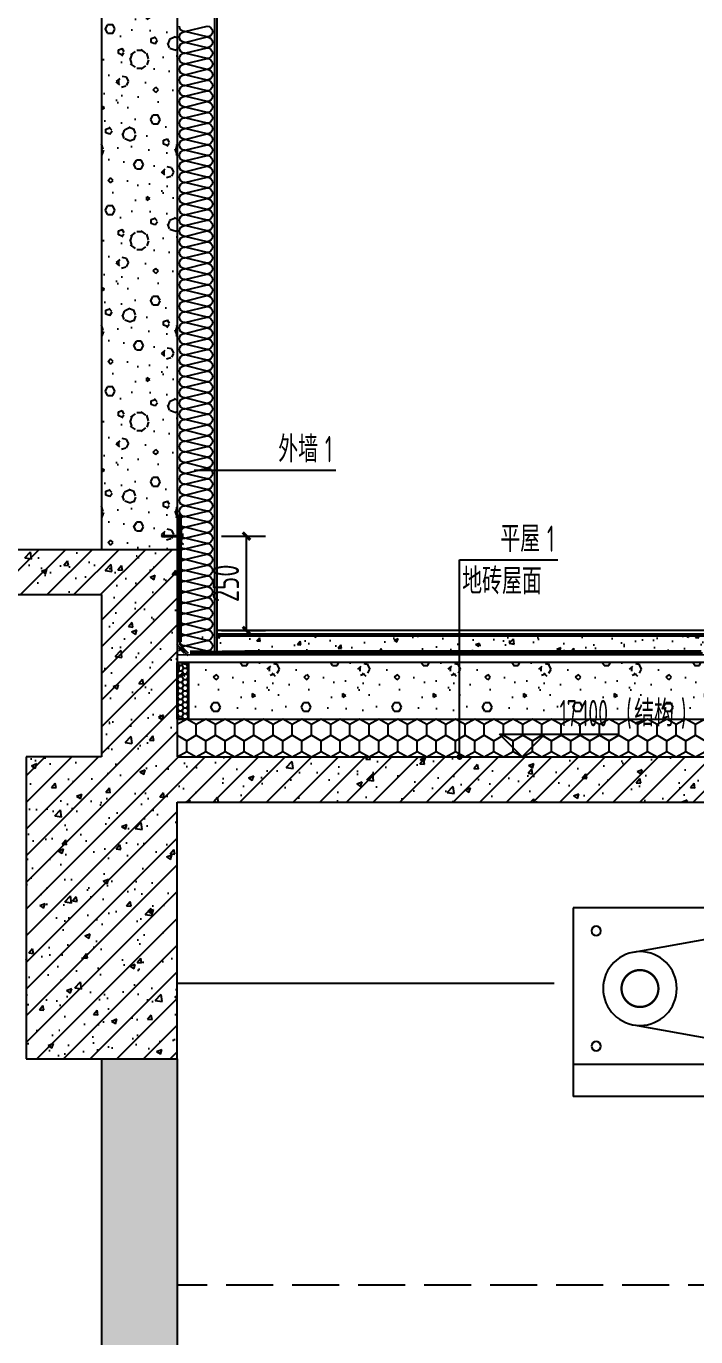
# Model space of a CAD drawing. Extents: x 198753 to 882193, y -399300 to 132460.
# Drawn here: x 436435 to 438210, y 15563 to 19036 of the extents above; entities that cross this region are included whole.
import ezdxf

# ---------------------------------------------------------------- set-up
doc = ezdxf.new("R2010")
doc.units = 0
doc.header["$LTSCALE"] = 1000
doc.header["$MEASUREMENT"] = 0
doc.linetypes.add('109-34 轴网$0$L1$0$$AUDIT_BAD_LTYPE1', pattern=[0])
doc.linetypes.add('DASH', pattern=[0.35, 0.25, -0.1])
for name, color, linetype in [('01-标注_尺寸', 124, 'Continuous'), ('01-标注_标高', 200, 'Continuous'), ('01-标注_符号', 200, 'Continuous'), ('02-TEXT_标注', 130, 'Continuous'), ('05-填充_天正', 26, 'Continuous'), ('A-O_屋面', 201, 'Continuous'), ('A-O_防水层', 222, 'Continuous'), ('A-STR-面层', 191, 'Continuous'), ('A-SUR_保温', 222, 'Continuous'), ('A-SUR_看线', 231, 'Continuous'), ('A-TECH_结构', 21, 'Continuous'), ('A_STR-砌块墙', 121, 'Continuous'), ('A_STR-砼墙', 51, 'Continuous'), ('A_STR-砼柱', 51, 'Continuous'), ('构造物', 145, 'Continuous')]:
    doc.layers.add(name, color=color, linetype=linetype)
doc.styles.add('_TCH_DIM', font='ROS1', dxfattribs={"width": 0.8, "bigfont": 'JD'})
doc.styles.add('_TCH_DIM_T3', font='ROS1', dxfattribs={"width": 0.8, "bigfont": 'JD'})
doc.dimstyles.new('_TCH_ARCH&&20', dxfattribs={"dimtxt": 70, "dimasz": 20, "dimexe": 50, "dimexo": 60, "dimgap": 20, "dimtad": 1, "dimdec": 0, "dimzin": 0, "dimdsep": 46, "dimtxsty": '_TCH_DIM_T3', "dimblk": 'ARCHTICK', "dimcen": 0.09, "dimclrt": 4, "dimazin": 2, "dimtfac": 1, "dimtdec": 0, "dimtix": 1, "dimtmove": 2, "dimatfit": 3, "dimfxl": 0, "dimtolj": 1, "dimtzin": 0, "dimarcsym": 0})
pattern_1 = [(45, (0, 0), (-35.355339, 35.355339), []), (50, (0, 0), (143.452037, -12.550427), [15, -165]), (355, (0, 0), (-27.750267, 150.438427), [12, -132]), (100.4514, (11.95, -1.05), (115.701876, 137.88791), [12.74804, -140.22842]), (46.1842, (0, 40), (213.44821, -33.1038), [22.5, -247.5]), (96.6356, (17.79, 37.24), (186.93254, 194.82357), [19.12206, -210.3426]), (351.1842, (0, 40), (186.93239, 194.82372), [18, -198]), (21, (20, 30), (119.38141, -80.523778), [15, -165]), (326, (20, 30), (48.663066, 145.03001), [12, -132]), (71.4514, (29.95, 23.29), (168.044526, 64.5061), [12.74804, -140.22842]), (37.5, (0, 0), (2.431971, 66.578771), [0, -130.4, 0, -134, 0, -132.5]), (7.5, (0, 0), (52.613907, 78.882342), [0, -76.4, 0, -127.4, 0, -50.5]), (327.5, (-44.6, 0), (106.764487, -4.5109743), [0, -50, 0, -156, 0, -207]), (317.5, (-64.6, 0), (116.637234, 20.020996), [0, -65, 0, -103.6, 0, -147])]
pattern_2 = [(0, (70.8, -73.2), (120, 240), [0, -240]), (0, (-69.6, -105.6), (120, 240), [0, -240]), (0, (8.4, -108), (120, 240), [0, -240]), (0, (93.6, -37.2), (120, 240), [0, -240]), (0, (-6, -120), (120, 240), [0, -240]), (0, (117.6, 114), (120, 240), [0, -240]), (0, (44.4, 94.8), (120, 240), [0, -240]), (0, (82.8, 64.8), (120, 240), [0, -240]), (0, (-112.8, 60), (120, 240), [0, -240]), (0, (4.8, 49.2), (120, 240), [0, -240]), (0, (-40.8, -12), (120, 240), [0, -240]), (0, (-38.4, -102), (120, 240), [0, -240]), (0, (51.6, -111.6), (120, 240), [0, -240]), (0, (117.6, -6), (120, 240), [0, -240]), (0, (-106.8, -43.2), (120, 240), [0, -240]), (0, (-86.4, -2.4), (120, 240), [0, -240]), (0, (7.2, -19.2), (120, 240), [0, -240]), (0, (-26.4, -54), (120, 240), [0, -240]), (0, (-45.6, 25.2), (120, 240), [0, -240]), (0, (-15.6, 115.2), (120, 240), [0, -240]), (0, (-97.2, -93.6), (120, 240), [0, -240]), (0, (34.8, 66), (120, 240), [0, -240]), (0, (-76.8, 69.6), (120, 240), [0, -240]), (0, (-96, 100.8), (120, 240), [0, -240]), (130.601294, (102.857, 38.857), (-599.99999337, 720.00000315), [10.53662, -4414.8444]), (18.434949, (85.714, 43.43), (599.9999978, 239.9999982), [10.8421, -1507.05116]), (90, (85.71, 33.14), (120, 240), [10.28571, -469.71426]), (161.565051, (96, 29.714), (-600.000003, 239.999982), [10.8421, -1507.05116]), (53.130102, (96, 29.714), (120, 240), [11.42857, -1188.5714]), (135, (105.14, -92.57), (-120.000015, 239.999984), [9.69746, -669.12504]), (45, (91.43, -92.57), (120, 239.999999), [9.69746, -669.12504]), (135, (98.286, -99.43), (-120.000015, 239.999984), [9.69746, -669.12504]), (45, (98.286, -99.43), (120, 239.999999), [9.69746, -669.12504]), (116.56505, (-10.29, 68.57), (-2e-05, 479.99999), [12.77753, -255.5506]), (180, (-16, 80), (-120, 240), [13.71429, -226.2857]), (63.43495, (-35.43, 68.57), (1e-06, 480), [12.77753, -255.5506]), (116.56505, (-29.71, 57.14), (-2e-05, 479.99999), [12.77753, -255.5506]), (0, (-29.71, 57.14), (120, 240), [13.71429, -226.2857]), (63.43495, (-16, 57.14), (1e-06, 480), [12.77753, -255.5506]), (107.102728, (80, -12.571), (-359.99998624, 1200.00000194), [15.54454, -6513.161]), (143.972626, (75.429, 2.286), (-2279.9999711, 1679.9999981), [15.54454, -3248.808]), (180, (62.86, 11.43), (-120, 240), [14.85714, -225.14284]), (36.0273733, (35.429, 2.286), (2279.99998315, 1679.9999819), [15.54454, -3248.808]), (71.565051, (30.857, -11.43), (360.000002, 1199.999998), [14.45613, -1503.43712]), (107.102728, (35.429, -26.286), (-359.99998624, 1200.00000194), [15.54454, -6513.161]), (143.972626, (48, -35.429), (-2279.9999711, 1679.9999981), [15.54454, -3248.808]), (0, (48, -35.43), (120, 240), [14.85714, -225.14284]), (36.0273733, (62.857, -35.429), (2279.99998315, 1679.9999819), [15.54454, -3248.808]), (71.565051, (75.43, -26.286), (360.000002, 1199.999998), [14.45613, -1503.43712]), (150.255118, (82.286, 99.43), (-360.0000009, 239.999997), [9.21401, -1925.72784]), (90, (74.29, 94.86), (120, 240), [9.14286, -470.8571]), (29.744881, (74.286, 94.857), (360.0000002, 239.9999989), [9.21401, -1925.72784]), (116.56505, (26.29, -70.86), (-2e-05, 479.99999), [12.77753, -255.5506]), (168.690067, (20.571, -59.429), (-1080.0000008, 239.999994), [11.6549, -2435.8742]), (41.185925, (0, -65.143), (2999.99998182, 2639.99997692), [12.14874, -5090.3208]), (90, (0, -76.57), (120, 240), [11.42857, -468.5714]), (138.814074, (9.143, -84.571), (-2999.99994668, 2640.0000168), [12.14874, -5090.3208]), (16.6992442, (9.143, -84.571), (3959.9999702, 1199.99998743), [11.93178, -4999.415]), (60.945396, (20.571, -81.143), (119.99999968, 239.99999788), [11.76643, -4930.1358]), (109.983106, (-74.286, 29.714), (-600.00000226, 1679.99999555), [13.3768, -5604.879]), (155.556045, (-78.857, 42.286), (-1560.00000595, 719.99998504), [13.8092, -5786.0526]), (24.4439547, (-104, 42.286), (1560.00000078, 719.99999654), [13.8092, -5786.0526]), (70.0168934, (-108.571, 29.714), (600.0000018, 1679.99999583), [13.3768, -5604.879]), (109.983106, (-104, 17.143), (-600.00000226, 1679.99999555), [13.3768, -5604.879]), (160.016893, (-91.429, 12.571), (-600.0000004, 239.9999891), [13.3768, -2795.751]), (19.9831065, (-91.429, 12.571), (599.9999967, 239.9999996), [13.3768, -2795.751]), (70.0168934, (-78.857, 17.143), (600.0000018, 1679.99999583), [13.3768, -5604.879]), (122.005383, (14.857, 8), (-120.0000161, 239.9999877), [10.78169, -2253.3736]), (18.434949, (-1.143, 13.714), (599.9999978, 239.9999982), [10.8421, -1507.05116]), (90, (-1.14, 3.43), (120, 240), [10.28571, -469.71426]), (161.565051, (9.143, 0), (-600.000003, 239.999982), [10.8421, -1507.05116]), (54.4623222, (9.143, 0), (839.9999988, 1199.9999982), [9.83123, -4119.2846]), (116.56505, (-54.86, -50.29), (-2e-05, 479.99999), [12.77753, -255.5506]), (180, (-60.57, -38.86), (-120, 240), [12.57143, -227.42856]), (59.0362434, (-80, -50.286), (120.0000004, 239.9999988), [13.32789, -2785.5288]), (120.963756, (-73.143, -61.714), (-120.0000164, 239.999989), [13.32789, -2785.5288]), (0, (-73.14, -61.71), (120, 240), [12.57143, -227.42856]), (63.43495, (-60.57, -61.71), (1e-06, 480), [12.77753, -255.5506])]

# ---------------------------------------------------------------- blocks, each defined once
blk = doc.blocks.new('双轨双帘防火卷帘门')
for p, q in [((-100, 0), (800, 0)), ((-100, -339.1), (-100, 0)), ((800, 0), (800, -409.1)), ((669.3, -96.3), (398.2, -47.1)), ((375, -95), (75, -95)), ((-1.5, -151.6), (-67.1, -354.7)), ((298.5, -151.6), (232.9, -354.7)), ((375, -255), (75, -255)), ((669.3, -253.7), (398.2, -302.9)), ((800, -339.1), (-100, -339.1)), ((-100, -339.1), (-100, -489.1)), ((200, -339.1), (200, -489.1)), ((-40, -409.1), (-40, -489.1)), ((260, -409.1), (260, -489.1)), ((310, -409.1), (800, -409.1)), ((-85, -489.1), (-85, -474.1)), ((-55, -474.1), (-55, -489.1)), ((215, -489.1), (215, -474.1)), ((245, -474.1), (245, -489.1)), ((-100, -489.1), (-85, -489.1)), ((-55, -489.1), (-40, -489.1)), ((200, -489.1), (215, -489.1)), ((245, -489.1), (260, -489.1))]:
    blk.add_line(p, q)
at = {"const_width": 5}
for points in [[(75, -95, -1), (75, -255, -1), (75, -95, -1)], [(375, -95, -1), (375, -255, -1), (375, -95, -1)], [(655, -135, -1), (655, -215, -1), (655, -135, 687123916425.603516)]]:
    blk.add_lwpolyline(points, format="xyb", dxfattribs=at)
for points in [[(-60, -339.1, 0.285714), (-60, -409.1), (10, -409.1), (10, -339.1)], [(240, -339.1, 0.285714), (240, -409.1), (310, -409.1), (310, -339.1)]]:
    blk.add_lwpolyline(points, format="xyb", close=True, dxfattribs=at)
for centre, radius in [((-50, -50), 10), ((75, -175), 130), ((75, -175), 120), ((375, -175), 130), ((375, -175), 120), ((750, -50), 10), ((655, -175), 80), ((-45, -300), 10), ((750, -300), 10)]:
    blk.add_circle(centre, radius)
blk.add_arc((296.2, -374.1), 66.3, 162.9588, 180)
blk = doc.blocks.new('A$C1C2A6847')
for p, q in [((52, 23.1), (55, 28.3)), ((52, 19.1), (55, 14)), ((55, 28.3), (55, 14))]:
    blk.add_line(p, q)
for points in [[(56, 42.1), (51, 37.1), (51, 5.1), (56, 0.1)], [(56.7, 41.4), (52, 36.7), (52, 26.6)], [(0, 21.1), (2, 23.1), (52, 23.1), (52, 19.1), (2, 19.1), (0, 21.1)], [(52, 25.6), (52, 16.6)], [(52, 15.6), (52, 5.6), (56.7, 0.9)]]:
    blk.add_lwpolyline(points)
for centre, start, end in [((56.4, 41.8), 315, 135), ((52, 26.1), 270, 90), ((52, 16.1), 270, 90), ((56.4, 0.5), 225, 45)]:
    blk.add_arc(centre, 0.5, start, end)
blk = doc.blocks.new('$LinePat$聚苯板')
at = {"color": 0}
for p, q in [((14.8, -8.6), (0, 0)), ((29.7, 0), (14.8, -8.6)), ((14.8, -8.6), (14.8, -25.7)), ((14.8, -25.7), (0, -34.3)), ((0, -34.3), (0, -51.4)), ((29.7, -34.3), (14.8, -25.7)), ((0, -51.4), (14.8, -60)), ((14.8, -60), (29.7, -51.4))]:
    blk.add_line(p, q, dxfattribs=at)
blk = doc.blocks.new('*U237')
at = {"layer": 'A-SUR_保温', "color": 26}
blk.add_lwpolyline([(0, 0), (30, 0), (30, 150.3), (0, 150.3), (0, 0)], dxfattribs=at)
at = {"layer": 'A-SUR_保温', "color": 26, "xscale": -0.5060437014247401, "yscale": 0.5, "zscale": 0.5, "rotation": 270.0000009086517}
for p in [(30, 135.2), (30, 120.2), (30, 105.2), (30, 90.2), (30, 75.1), (30, 60.1), (30, 45.1), (30, 30.1), (30, 15), (30, 0)]:
    blk.add_blockref('$LinePat$聚苯板', p, dxfattribs=at)
blk = doc.blocks.new('$LinePat$防水层2')
at = {"color": 0}
blk.add_line((0, 0), (600, 0), dxfattribs=at)
blk.add_solid([(150, 0), (450, 0), (150, -100), (450, -100)], dxfattribs=at)
blk = doc.blocks.new('$LinePat$岩棉板')
at = {"color": 0}
for p, q in [((0, -17), (12, -67)), ((12, -67), (24, -17))]:
    blk.add_line(p, q, dxfattribs=at)
for centre, start, end in [((12, -17), 0, 180), ((0, -67), 270, 0), ((24, -67), 180, 270)]:
    blk.add_arc(centre, 12, start, end, dxfattribs=at)
at = {"layer": 'Defpoints'}
blk.add_point((0, 0.1), dxfattribs=at)
at = {"layer": 'Defpoints', "color": 0}
blk.add_point((24, -84), dxfattribs=at)
blk = doc.blocks.new('_ArchTick')
at = {"color": 0, "linetype": 'ByBlock', "const_width": 0.4}
blk.add_lwpolyline([(-0.5, -0.5), (0.5, 0.5)], dxfattribs=at)
blk = doc.blocks.new('*D1458')
at = {"layer": '01-标注_尺寸', "color": 0, "lineweight": -2, "transparency": 16777216}
for p, q in [((436952.4, 17685), (437069.3, 17685)), ((437019.3, 17435), (437019.3, 17685)), ((436952.4, 17435), (437069.3, 17435))]:
    blk.add_line(p, q, dxfattribs=at)
at = {"layer": 'Defpoints', "color": 0, "transparency": 16777216}
for p in [(436892.4, 17685), (437019.3, 17685), (436892.4, 17435)]:
    blk.add_point(p, dxfattribs=at)
at = {"layer": '01-标注_尺寸', "color": 0, "lineweight": -2, "transparency": 16777216, "xscale": 20, "yscale": 20, "zscale": 20}
for p, rotation in [((437019.3, 17685), 90), ((437019.3, 17435), 270)]:
    blk.add_blockref('_ArchTick', p, dxfattribs=dict(at, rotation=rotation))
at = {"layer": '01-标注_尺寸', "color": 4, "transparency": 16777216, "insert": (436964.3, 17560), "char_height": 70, "attachment_point": 5, "rotation": 90, "style": '_TCH_DIM_T3'}
blk.add_mtext('\\A1;250', dxfattribs=at)

msp = doc.modelspace()

# ---------------------------------------------------------------- hatches: boundary and pattern name
at = {"layer": '05-填充_天正', "linetype": '109-34 轴网$0$L1$0$$AUDIT_BAD_LTYPE1'}
h = msp.add_hatch(dxfattribs=at)
h.set_pattern_fill('加气混凝土', color=256, scale=20, style=0)
h.set_pattern_definition(pattern_2)
h.paths.add_polyline_path([(436835, 19650), (436635, 19650), (436635, 17650), (436835, 17650)])
at = {"layer": '05-填充_天正'}
h = msp.add_hatch(dxfattribs=at)
h.set_pattern_fill('钢筋混凝土', color=256, scale=20, style=0)
h.set_pattern_definition(pattern_1)
h.paths.add_polyline_path([(434075.5, 17650), (434075.5, 17530), (436635, 17530), (436835, 17650)])
h = msp.add_hatch(dxfattribs=at)
h.set_pattern_fill('钢筋混凝土', color=256, scale=20, style=0)
h.set_pattern_definition(pattern_1)
h.paths.add_polyline_path([(436635, 17100), (436835, 17100), (436835, 17650), (436635, 17530)])
h = msp.add_hatch(dxfattribs=at)
h.set_pattern_fill('钢筋混凝土', color=256, scale=20, style=0)
h.set_pattern_definition(pattern_1)
h.paths.add_polyline_path([(436435, 16300), (436835, 16300), (436835, 17100), (436435, 17100)])
h = msp.add_hatch(dxfattribs=at)
h.set_pattern_fill('钢筋混凝土', color=256, scale=20, style=0)
h.set_pattern_definition(pattern_1)
h.paths.add_polyline_path([(438435, 16980), (438435, 17100), (436835, 17100), (436835, 16980)])
at = {"layer": '05-填充_天正', "linetype": '109-34 轴网$0$L1$0$$AUDIT_BAD_LTYPE1'}
h = msp.add_hatch(dxfattribs=at)
h.set_pattern_fill('加气混凝土', color=256, scale=20, style=0)
h.set_pattern_definition(pattern_2)
h.paths.add_polyline_path([(436835, 16300), (436635, 16300), (436635, 12800), (436835, 12800)])
at = {"layer": 'A-SUR_保温'}
h = msp.add_hatch(dxfattribs=at)
h.set_pattern_fill('混凝土', color=26, scale=15)
h.set_pattern_definition([(50, (328680.995, 419523.09), (107.589027, -9.41282), [11.25, -123.75]), (355, (328681, 419523.09), (-20.8127, 112.82882), [9, -99]), (100.4514, (328689.96, 419522.31), (86.776407, 103.415931), [9.561029, -105.171317]), (46.1842, (328681, 419553.09), (160.086157, -24.827852), [16.875, -185.625]), (96.6356, (328694.34, 419551.02), (140.199406, 146.11768), [14.34154, -157.75695]), (351.1842, (328681, 419553.1), (140.19929, 146.11779), [13.5, -148.5]), (21, (328695.995, 419545.59), (89.536058, -60.392834), [11.25, -123.75]), (326, (328696, 419545.59), (36.4973, 108.772507), [9, -99]), (71.4514, (328703.46, 419540.56), (126.033394, 48.379575), [9.561029, -105.171317]), (37.5, (328680.995, 419523.093), (1.8239783, 49.934078), [0, -97.8, 0, -100.5, 0, -99.375]), (7.5, (328680.995, 419523.093), (39.4604306, 59.161757), [0, -57.3, 0, -95.55, 0, -37.875]), (327.5, (328647.545, 419523.093), (80.0733654, -3.3832308), [0, -37.5, 0, -117, 0, -155.25]), (317.5, (328632.545, 419523.09), (87.477925, 15.015747), [0, -48.75, 0, -77.7, 0, -110.25])])
h.paths.add_polyline_path([(439015, 17380.5), (439015, 17420), (436874, 17420), (436874.5, 17380)])
h = msp.add_hatch(dxfattribs=at)
h.set_pattern_fill('加气混凝土', color=26, scale=20)
h.set_pattern_definition([(0, (448910.53, 415249.9), (120, 240), [0, -240]), (0, (448770.13, 415217.5), (120, 240), [0, -240]), (0, (448848.13, 415215.1), (120, 240), [0, -240]), (0, (448933.33, 415285.9), (120, 240), [0, -240]), (0, (448833.73, 415203.1), (120, 240), [0, -240]), (0, (448957.33, 415437.1), (120, 240), [0, -240]), (0, (448884.13, 415417.9), (120, 240), [0, -240]), (0, (448922.53, 415387.9), (120, 240), [0, -240]), (0, (448726.93, 415383.1), (120, 240), [0, -240]), (0, (448844.53, 415372.3), (120, 240), [0, -240]), (0, (448798.93, 415311.1), (120, 240), [0, -240]), (0, (448801.33, 415221.1), (120, 240), [0, -240]), (0, (448891.33, 415211.5), (120, 240), [0, -240]), (0, (448957.33, 415317.1), (120, 240), [0, -240]), (0, (448732.93, 415279.9), (120, 240), [0, -240]), (0, (448753.33, 415320.7), (120, 240), [0, -240]), (0, (448846.93, 415303.9), (120, 240), [0, -240]), (0, (448813.33, 415269.1), (120, 240), [0, -240]), (0, (448794.13, 415348.3), (120, 240), [0, -240]), (0, (448824.13, 415438.3), (120, 240), [0, -240]), (0, (448742.53, 415229.5), (120, 240), [0, -240]), (0, (448874.53, 415389.1), (120, 240), [0, -240]), (0, (448762.93, 415392.7), (120, 240), [0, -240]), (0, (448743.73, 415423.9), (120, 240), [0, -240]), (130.601294, (448942.587, 415361.95), (-599.99999337, 720.00000315), [10.53662, -4414.8444]), (18.434949, (448925.444, 415366.52), (599.9999978, 239.9999982), [10.8421, -1507.05116]), (90, (448925.44, 415356.24), (120, 240), [10.28571, -469.71426]), (161.565051, (448935.73, 415352.807), (-600.000003, 239.999982), [10.8421, -1507.05116]), (53.130102, (448935.73, 415352.807), (120, 240), [11.42857, -1188.5714]), (135, (448944.87, 415230.52), (-120.000015, 239.999984), [9.69746, -669.12504]), (45, (448931.16, 415230.52), (120, 239.999999), [9.69746, -669.12504]), (135, (448938.02, 415223.664), (-120.000015, 239.999984), [9.69746, -669.12504]), (45, (448938.02, 415223.664), (120, 239.999999), [9.69746, -669.12504]), (116.56505, (448829.44, 415391.66), (-2e-05, 479.99999), [12.77753, -255.5506]), (180, (448823.73, 415403.1), (-120, 240), [13.71429, -226.2857]), (63.43495, (448804.3, 415391.66), (1e-06, 480), [12.77753, -255.5506]), (116.56505, (448810.02, 415380.24), (-2e-05, 479.99999), [12.77753, -255.5506]), (0, (448810.02, 415380.24), (120, 240), [13.71429, -226.2857]), (63.43495, (448823.73, 415380.24), (1e-06, 480), [12.77753, -255.5506]), (107.102728, (448919.73, 415310.521), (-359.99998624, 1200.00000194), [15.54454, -6513.161]), (143.972626, (448915.159, 415325.379), (-2279.9999711, 1679.9999981), [15.54454, -3248.808]), (180, (448902.59, 415334.52), (-120, 240), [14.85714, -225.14284]), (36.0273733, (448875.159, 415325.379), (2279.99998315, 1679.9999819), [15.54454, -3248.808]), (71.565051, (448870.587, 415311.664), (360.000002, 1199.999998), [14.45613, -1503.43712]), (107.102728, (448875.159, 415296.807), (-359.99998624, 1200.00000194), [15.54454, -6513.161]), (143.972626, (448887.73, 415287.664), (-2279.9999711, 1679.9999981), [15.54454, -3248.808]), (0, (448887.73, 415287.66), (120, 240), [14.85714, -225.14284]), (36.0273733, (448902.587, 415287.664), (2279.99998315, 1679.9999819), [15.54454, -3248.808]), (71.565051, (448915.16, 415296.807), (360.000002, 1199.999998), [14.45613, -1503.43712]), (150.255118, (448922.016, 415422.52), (-360.0000009, 239.999997), [9.21401, -1925.72784]), (90, (448914.02, 415417.95), (120, 240), [9.14286, -470.8571]), (29.744881, (448914.016, 415417.95), (360.0000002, 239.9999989), [9.21401, -1925.72784]), (116.56505, (448866.02, 415252.24), (-2e-05, 479.99999), [12.77753, -255.5506]), (168.690067, (448860.302, 415263.664), (-1080.0000008, 239.999994), [11.6549, -2435.8742]), (41.185925, (448839.73, 415257.95), (2999.99998182, 2639.9999769), [12.14874, -5090.3208]), (90, (448839.73, 415246.52), (120, 240), [11.42857, -468.5714]), (138.814074, (448848.873, 415238.521), (-2999.99994668, 2640.0000168), [12.14874, -5090.3208]), (16.6992442, (448848.873, 415238.521), (3959.9999702, 1199.99998743), [11.93178, -4999.415]), (60.945396, (448860.302, 415241.95), (119.99999968, 239.99999788), [11.76643, -4930.1358]), (109.983106, (448765.444, 415352.807), (-600.00000226, 1679.99999555), [13.3768, -5604.879]), (155.556045, (448760.873, 415365.379), (-1560.00000595, 719.99998504), [13.8092, -5786.0526]), (24.4439547, (448735.73, 415365.379), (1560.00000078, 719.99999654), [13.8092, -5786.0526]), (70.0168934, (448731.159, 415352.807), (600.0000018, 1679.99999583), [13.3768, -5604.879]), (109.983106, (448735.73, 415340.236), (-600.00000226, 1679.99999555), [13.3768, -5604.879]), (160.016893, (448748.302, 415335.664), (-600.0000004, 239.9999891), [13.3768, -2795.751]), (19.9831065, (448748.302, 415335.664), (599.9999967, 239.9999996), [13.3768, -2795.751]), (70.0168934, (448760.873, 415340.236), (600.0000018, 1679.99999583), [13.3768, -5604.879]), (122.005383, (448854.587, 415331.093), (-120.0000161, 239.9999877), [10.78169, -2253.3736]), (18.434949, (448838.587, 415336.807), (599.9999978, 239.9999982), [10.8421, -1507.05116]), (90, (448838.59, 415326.52), (120, 240), [10.28571, -469.71426]), (161.565051, (448848.873, 415323.093), (-600.000003, 239.999982), [10.8421, -1507.05116]), (54.462322, (448848.873, 415323.093), (839.9999988, 1199.9999982), [9.83123, -4119.2846]), (116.56505, (448784.87, 415272.8), (-2e-05, 479.99999), [12.77753, -255.5506]), (180, (448779.16, 415284.24), (-120, 240), [12.57143, -227.42856]), (59.0362434, (448759.73, 415272.807), (120.0000004, 239.9999988), [13.32789, -2785.5288]), (120.963756, (448766.587, 415261.379), (-120.0000164, 239.999989), [13.32789, -2785.5288]), (0, (448766.59, 415261.38), (120, 240), [12.57143, -227.42856]), (63.43495, (448779.16, 415261.38), (1e-06, 480), [12.77753, -255.5506])])
h.paths.add_polyline_path([(439015, 17211.2), (439015, 17350.3), (436834.3, 17350), (436834.3, 17220)])

# ---------------------------------------------------------------- linework, layer by layer
at = {"layer": '01-标注_标高'}
for p, q in [((437750.1, 17100), (437690.1, 17160)), ((437690.1, 17160), (438006, 17160)), ((437750.1, 17100), (437810.1, 17160)), ((437590.1, 17100), (437810.1, 17100))]:
    msp.add_line(p, q, dxfattribs=at)
at = {"layer": '01-标注_符号'}
for p, q in [((436880.2, 17859.7), (437115.4, 17859.7)), ((437115.4, 17859.7), (437255.8, 17859.7)), ((437584, 17100), (437584, 17622.2)), ((437584, 17622.2), (437844.6, 17622.2))]:
    msp.add_line(p, q, dxfattribs=at)
at = {"layer": '01-标注_符号', "const_width": 8}
msp.add_lwpolyline([(437584, 17096, 1), (437584, 17104, 1)], format="xyb", close=True, dxfattribs=at)
at = {"layer": 'A-O_屋面'}
for p, q in [((438900, 17435), (436940, 17435)), ((438900, 17425), (436940, 17425)), ((438900, 17420), (436940, 17420)), ((439015, 17370.3), (436835, 17370)), ((439015, 17350.3), (436835.5, 17350)), ((436835, 17200), (439015, 17200))]:
    msp.add_line(p, q, dxfattribs=at)
msp.add_lwpolyline([(436940, 20920), (436940, 17380)], dxfattribs=at)
at = {"layer": 'A-O_防水层'}
msp.add_lwpolyline([(439015, 17370.3), (436835, 17370)], dxfattribs=at)
at = {"layer": 'A-STR-面层', "linetype": 'DASH', "ltscale": 0.5}
msp.add_lwpolyline([(439145, 18259.8), (439190, 18259.8), (439190, 17150), (439190, 17150), (439190, 15700), (436835, 15700)], dxfattribs=at)
at = {"layer": 'A-SUR_保温'}
msp.add_lwpolyline([(436935, 17380), (436935, 20980), (436684.7, 20980), (436684.7, 20605)], dxfattribs=at)
at = {"layer": 'A-TECH_结构'}
msp.add_line((436835, 16500), (437835, 16500), dxfattribs=at)
at = {"layer": 'A_STR-砌块墙', "linetype": '109-34 轴网$0$L1$0$$AUDIT_BAD_LTYPE1'}
for p, q in [((436635, 19650), (436635, 17650)), ((436835, 19650), (436835, 17650)), ((436635, 16300), (436635, 12800)), ((436835, 16300), (436835, 12800))]:
    msp.add_line(p, q, dxfattribs=at)
at = {"layer": 'A_STR-砼墙'}
for p, q in [((434075.5, 17650), (436835, 17650)), ((436835, 17650), (436835, 17100)), ((434075.5, 17530), (436635, 17530)), ((436635, 17530), (436635, 17100)), ((436835, 17100), (438435, 17100)), ((436835, 16980), (438435, 16980))]:
    msp.add_line(p, q, dxfattribs=at)
at = {"layer": 'A_STR-砼柱'}
for p, q in [((436635, 17100), (436435, 17100)), ((436435, 17100), (436435, 16300)), ((436835, 16300), (436835, 16980)), ((436435, 16300), (436835, 16300))]:
    msp.add_line(p, q, dxfattribs=at)

# ---------------------------------------------------------------- block references
at = {"layer": 'A-O_防水层', "yscale": 0.05, "zscale": 0.05}
for p, xscale, rotation in [((436840, 17742.8), 0.05114198103585627, 270.0000000063334), ((436845, 17742.8), 0.05114198103585627, 270.0000000063334), ((436840, 17712.1), 0.05114198103585627, 270.0000000063334), ((436840, 17681.4), 0.05114198103585627, 270.0000000063334), ((436845, 17712.1), 0.05114198103585627, 270.0000000063334), ((436845, 17681.4), 0.05114198103585627, 270.0000000063334), ((436840, 17650.7), 0.05114198103585627, 270.0000000063334), ((436845, 17650.7), 0.05114198103585627, 270.0000000063334), ((436840, 17620.1), 0.05114198103585627, 270.0000000063334), ((436845, 17620.1), 0.05114198103585627, 270.0000000063334), ((436840, 17589.4), 0.05114198103585627, 270.0000000063334), ((436845, 17589.4), 0.05114198103585627, 270.0000000063334), ((436840, 17558.7), 0.05114198103585627, 270.0000000063334), ((436845, 17558.7), 0.05114198103585627, 270.0000000063334), ((436840, 17528), 0.05114198103585627, 270.0000000063334), ((436845, 17528), 0.05114198103585627, 270.0000000063334), ((436840, 17497.3), 0.05114198103585627, 270.0000000063334), ((436845, 17497.3), 0.05114198103585627, 270.0000000063334), ((436840, 17466.6), 0.05114198103585627, 270.0000000063334), ((436845, 17466.6), 0.05114198103585627, 270.0000000063334), ((436840, 17435.9), 0.05114198103585627, 270.0000000063334), ((436845, 17435.9), 0.05114198103585627, 270.0000000063334), ((436833.8, 17399), 0.07071067811865477, 315), ((436839.8, 17400.1), 0.05892556509887897, 315), ((436870, 17380.3), 0.07014270284345447, 359.6382250320421), ((436870, 17375.3), 0.05744744704626867, 359.7795472922949), ((436904.5, 17375.1), 0.05744744704626867, 359.7795472922949), ((436912.1, 17380), 0.07014270284345447, 359.6382250320421), ((436965, 17375), -0.05012356380419017, 0.00700248201459338), ((436984.4, 17379.7), -0.05039379284995363, 0.01503129077492577), ((436995.1, 17375), -0.05012356380419017, 0.00700248201459338), ((437014.6, 17379.7), -0.05039379284995363, 0.01503129077492577), ((437025.2, 17375), -0.05012356380419017, 0.00700248201459338), ((437044.9, 17379.8), -0.05039379284995363, 0.01503129077492577), ((437055.3, 17375), -0.05012356380419017, 0.00700248201459338), ((437075.1, 17379.8), -0.05039379284995363, 0.01503129077492577), ((437085.3, 17375), -0.05012356380419017, 0.00700248201459338), ((437105.4, 17379.8), -0.05039379284995363, 0.01503129077492577), ((437115.4, 17375), -0.05012356380419017, 0.00700248201459338), ((437135.6, 17379.8), -0.05039379284995363, 0.01503129077492577), ((437145.5, 17375), -0.05012356380419017, 0.00700248201459338), ((437165.8, 17379.8), -0.05039379284995363, 0.01503129077492577), ((437175.6, 17375), -0.05012356380419017, 0.00700248201459338), ((437196.1, 17379.8), -0.05039379284995363, 0.01503129077492577), ((437205.6, 17375), -0.05012356380419017, 0.00700248201459338), ((437226.3, 17379.8), -0.05039379284995363, 0.01503129077492577), ((437235.7, 17375), -0.05012356380419017, 0.00700248201459338), ((437256.5, 17379.8), -0.05039379284995363, 0.01503129077492577), ((437265.8, 17375.1), -0.05012356380419017, 0.00700248201459338), ((437286.8, 17379.8), -0.05039379284995363, 0.01503129077492577), ((437295.9, 17375.1), -0.05012356380419017, 0.00700248201459338), ((437317, 17379.8), -0.05039379284995363, 0.01503129077492577), ((437325.9, 17375.1), -0.05012356380419017, 0.00700248201459338), ((437347.2, 17379.8), -0.05039379284995363, 0.01503129077492577), ((437356, 17375.1), -0.05012356380419017, 0.00700248201459338), ((437377.5, 17379.8), -0.05039379284995363, 0.01503129077492577), ((437386.1, 17375.1), -0.05012356380419017, 0.00700248201459338), ((437407.7, 17379.9), -0.05039379284995363, 0.01503129077492577), ((437416.1, 17375.1), -0.05012356380419017, 0.00700248201459338), ((437438, 17379.9), -0.05039379284995363, 0.01503129077492577), ((437446.2, 17375.1), -0.05012356380419017, 0.00700248201459338), ((437468.2, 17379.9), -0.05039379284995363, 0.01503129077492577), ((437476.3, 17375.1), -0.05012356380419017, 0.00700248201459338), ((437498.4, 17379.9), -0.05039379284995363, 0.01503129077492577), ((437506.4, 17375.1), -0.05012356380419017, 0.00700248201459338), ((437528.7, 17379.9), -0.05039379284995363, 0.01503129077492577), ((437536.4, 17375.1), -0.05012356380419017, 0.00700248201459338), ((437558.9, 17379.9), -0.05039379284995363, 0.01503129077492577), ((437566.5, 17375.1), -0.05012356380419017, 0.00700248201459338), ((437589.1, 17379.9), -0.05039379284995363, 0.01503129077492577), ((437596.6, 17375.1), -0.05012356380419017, 0.00700248201459338), ((437619.4, 17379.9), -0.05039379284995363, 0.01503129077492577), ((437626.7, 17375.1), -0.05012356380419017, 0.00700248201459338), ((437649.6, 17379.9), -0.05039379284995363, 0.01503129077492577), ((437656.7, 17375.1), -0.05012356380419017, 0.00700248201459338), ((437679.8, 17379.9), -0.05039379284995363, 0.01503129077492577), ((437686.8, 17375.1), -0.05012356380419017, 0.00700248201459338), ((437710.1, 17379.9), -0.05039379284995363, 0.01503129077492577), ((437716.9, 17375.1), -0.05012356380419017, 0.00700248201459338), ((437740.3, 17379.9), -0.05039379284995363, 0.01503129077492577), ((437747, 17375.1), -0.05012356380419017, 0.00700248201459338), ((437770.6, 17379.9), -0.05039379284995363, 0.01503129077492577), ((437777, 17375.1), -0.05012356380419017, 0.00700248201459338), ((437800.8, 17380), -0.05039379284995363, 0.01503129077492577), ((437807.1, 17375.1), -0.05012356380419017, 0.00700248201459338), ((437831, 17380), -0.05039379284995363, 0.01503129077492577), ((437837.2, 17375.1), -0.05012356380419017, 0.00700248201459338), ((437861.3, 17380), -0.05039379284995363, 0.01503129077492577), ((437867.3, 17375.1), -0.05012356380419017, 0.00700248201459338), ((437891.5, 17380), -0.05039379284995363, 0.01503129077492577), ((437897.3, 17375.1), -0.05012356380419017, 0.00700248201459338), ((437921.7, 17380), -0.05039379284995363, 0.01503129077492577), ((437927.4, 17375.1), -0.05012356380419017, 0.00700248201459338), ((437952, 17380), -0.05039379284995363, 0.01503129077492577), ((437957.5, 17375.1), -0.05012356380419017, 0.00700248201459338), ((437982.2, 17380), -0.05039379284995363, 0.01503129077492577), ((437987.6, 17375.1), -0.05012356380419017, 0.00700248201459338), ((438012.4, 17380), -0.05039379284995363, 0.01503129077492577), ((438017.6, 17375.1), -0.05012356380419017, 0.00700248201459338), ((438042.7, 17380), -0.05039379284995363, 0.01503129077492577), ((438047.7, 17375.1), -0.05012356380419017, 0.00700248201459338), ((438072.9, 17380), -0.05039379284995363, 0.01503129077492577), ((438077.8, 17375.2), -0.05012356380419017, 0.00700248201459338), ((438103.2, 17380), -0.05039379284995363, 0.01503129077492577), ((438107.9, 17375.2), -0.05012356380419017, 0.00700248201459338), ((438133.4, 17380), -0.05039379284995363, 0.01503129077492577), ((438137.9, 17375.2), -0.05012356380419017, 0.00700248201459338), ((438163.6, 17380), -0.05039379284995363, 0.01503129077492577), ((438168, 17375.2), -0.05012356380419017, 0.00700248201459338), ((438193.9, 17380.1), -0.05039379284995363, 0.01503129077492577), ((438198.1, 17375.2), -0.05012356380419017, 0.00700248201459338), ((438224.1, 17380.1), -0.05039379284995363, 0.01503129077492577), ((438228.1, 17375.2), -0.05012356380419017, 0.00700248201459338)]:
    msp.add_blockref('$LinePat$防水层2', p, dxfattribs=dict(at, xscale=xscale, rotation=rotation))
at = {"layer": 'A-SUR_保温', "xscale": -1.189997852986431, "yscale": 1.188379012465143, "zscale": 1.188379012465143, "rotation": 269.9999999999991}
for p in [(436935, 19007.9), (436935, 18979.4), (436935, 18950.8), (436935, 18922.2), (436935, 18893.7), (436935, 18865.1), (436935, 18836.6), (436935, 18808), (436935, 18779.4), (436935, 18750.9), (436935, 18722.3), (436935, 18693.8), (436935, 18665.2), (436935, 18636.6), (436935, 18608.1), (436935, 18579.5), (436935, 18551), (436935, 18522.4), (436935, 18493.8), (436935, 18465.3), (436935, 18436.7), (436935, 18408.2), (436935, 18379.6), (436935, 18351), (436935, 18322.5), (436935, 18293.9), (436935, 18265.4), (436935, 18236.8), (436935, 18208.2), (436935, 18179.7), (436935, 18151.1), (436935, 18122.6), (436935, 18094), (436935, 18065.4), (436935, 18036.9), (436935, 18008.3), (436935, 17979.8), (436935, 17951.2), (436935, 17922.6), (436935, 17894.1), (436935, 17865.5), (436935, 17837), (436935, 17808.4), (436935, 17779.8), (436935, 17751.3), (436935, 17722.7), (436935, 17694.2), (436935, 17665.6), (436935, 17637), (436935, 17608.5), (436935, 17579.9), (436935, 17551.4), (436935, 17522.8), (436935, 17494.2), (436935, 17465.7), (436935, 17437.1), (436935, 17408.6), (436935, 17380)]:
    msp.add_blockref('$LinePat$岩棉板', p, dxfattribs=at)
at = {"layer": 'A-SUR_保温', "color": 26, "xscale": -1}
msp.add_blockref('*U237', (436865, 17200), dxfattribs=at)
at = {"layer": 'A-SUR_保温', "color": 26, "xscale": 1.714555344864551, "yscale": 1.666666666666667, "zscale": 1.666666666666667, "rotation": 179.9999999998794}
for p in [(436885.9, 17100), (436936.8, 17100), (436987.7, 17100), (437038.6, 17100), (437089.5, 17100), (437140.5, 17100), (437191.4, 17100), (437242.3, 17100), (437293.2, 17100), (437344.1, 17100), (437395, 17100), (437445.9, 17100), (437496.8, 17100), (437547.7, 17100), (437598.6, 17100), (437649.5, 17100), (437700.5, 17100), (437751.4, 17100), (437802.3, 17100), (437853.2, 17100), (437904.1, 17100), (437955, 17100), (438005.9, 17100), (438056.8, 17100), (438107.7, 17100), (438158.6, 17100), (438209.5, 17100), (438260.5, 17100)]:
    msp.add_blockref('$LinePat$聚苯板', p, dxfattribs=at)
at = {"layer": 'A-SUR_看线', "xscale": -1.222222222224259, "yscale": 1.222222222224259, "zscale": 1.222222222224259}
msp.add_blockref('双轨双帘防火卷帘门', (438862.8, 16700), dxfattribs=at)
at = {"layer": '构造物', "linetype": 'DASH', "ltscale": 0.2}
msp.add_blockref('A$C1C2A6847', (436794, 17663.9), dxfattribs=at)

# ---------------------------------------------------------------- texts
at = {"layer": '02-TEXT_标注', "style": '_TCH_DIM'}
for s, height, width, p in [('外墙', 69.46, 0.8, (437103.2, 17880.7)), ('1', 70, 0.64, (437227.3, 17880.7)), ('平屋', 69.46, 0.8, (437691.9, 17643.2)), ('1', 70, 0.64, (437816.1, 17643.2)), ('地砖屋面', 69.46, 0.8, (437590.9, 17531.2)), ('17.100', 70, 0.64, (437849.1, 17181)), ('(', 70, 0.64, (438026, 17181)), ('结构', 69.46, 0.8, (438046.9, 17181)), (')', 70, 0.64, (438171, 17181))]:
    msp.add_text(s, height=height, dxfattribs=dict(at, width=width)).set_placement(p)

# ---------------------------------------------------------------- dimensions: what is measured, and where the dimension line sits
at = {"layer": '01-标注_尺寸'}
dim = msp.add_aligned_dim(p1=(436892.4, 17435), p2=(436892.4, 17685), distance=-126.9, dimstyle='_TCH_ARCH&&20', dxfattribs=at)
dim.commit()
dim.dimension.update_dxf_attribs({"geometry": '*D1458', "text_midpoint": (436964.3, 17560)})

doc.saveas('drawing.dxf')
